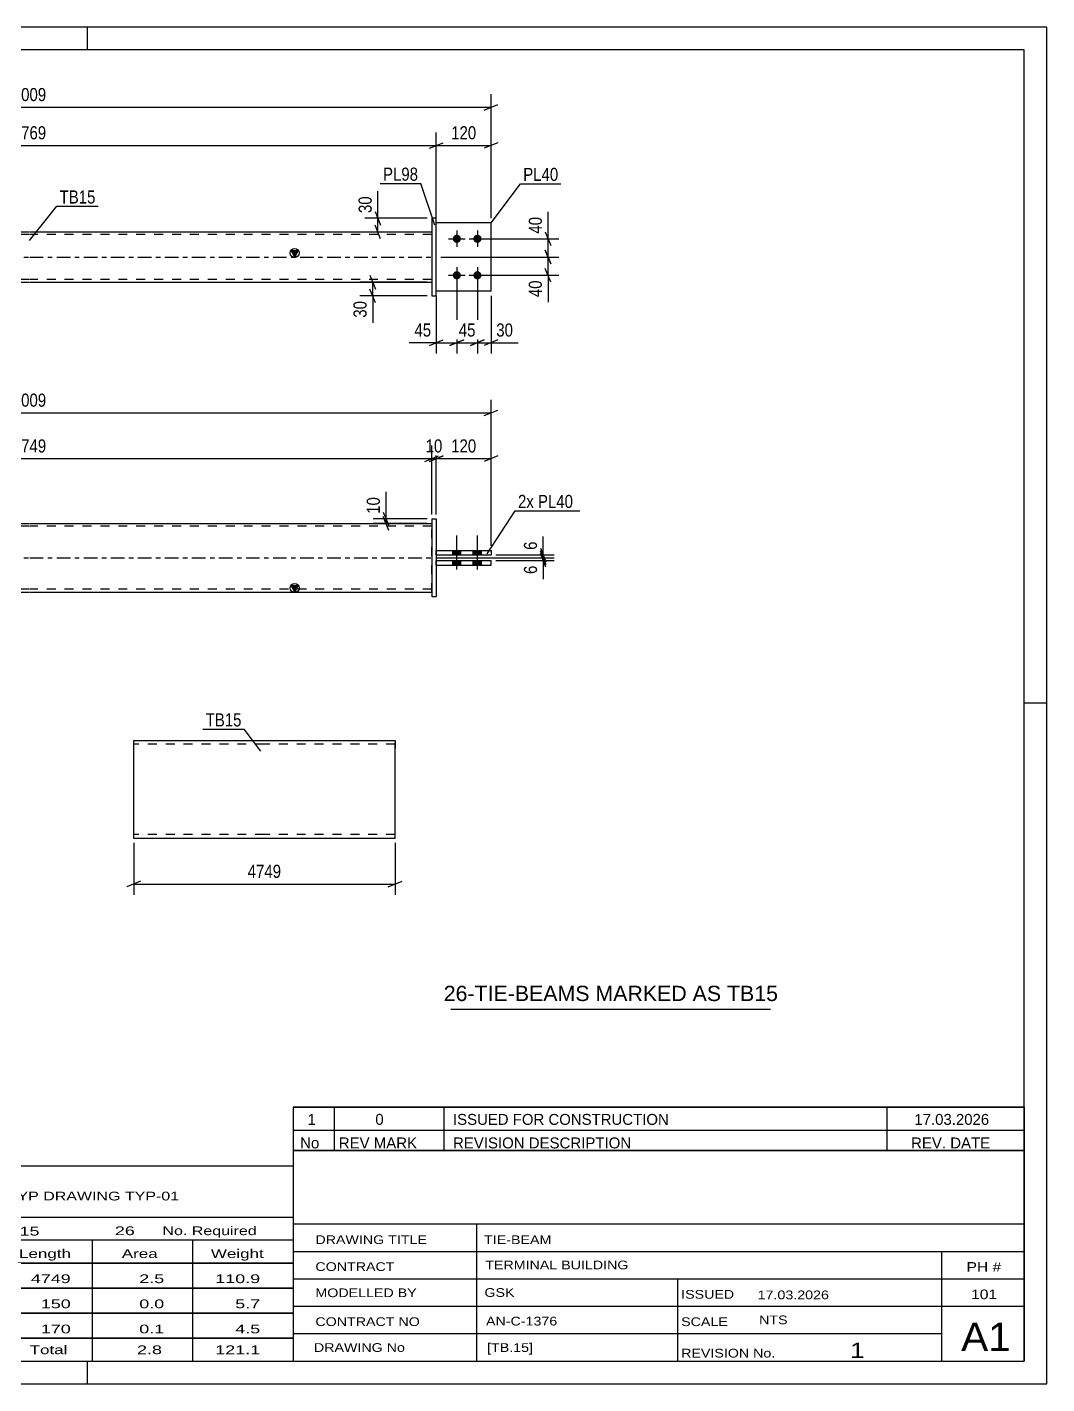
# Model space of a CAD drawing. Header units: millimetres. Extents: x 0 to 420, y 0 to 297.
# Drawn here: x 196.8 to 420, y 0 to 297 of the extents above; entities that cross this region are included whole.
import ezdxf

# ---------------------------------------------------------------- set-up
doc = ezdxf.new("R2010")
doc.units = ezdxf.units.MM
doc.linetypes.add('DXK_LINE_DOT2', pattern=[3.9198, 1.9599, -1.9599])
doc.linetypes.add('DXK_LINE_DOT3', pattern=[5.9187, 2.979, -0.9799, 0.9799, -0.9799])
doc.styles.add('Arial', font='ARIAL.TTF', dxfattribs={"height": 0.2})
doc.styles.add('Arial Narrow', font='ARIALN.TTF', dxfattribs={"height": 0.2})

# ---------------------------------------------------------------- blocks, each defined once
blk = doc.blocks.new('Unknown-585763251-1163')
at = {"color": 5, "linetype": 'Continuous'}
for p, q in [((420, 297), (0, 297)), ((210, 292), (210, 297)), ((420, 0), (420, 297)), ((415, 292), (5, 292)), ((415, 5), (415, 292)), ((420, 149), (415, 149)), ((5, 5), (415, 5)), ((210, 0), (210, 5)), ((0, 0), (420, 0))]:
    blk.add_line(p, q, dxfattribs=at)
blk = doc.blocks.new('Part-585763251-1456 - 1400')
at = {"color": 2, "linetype": 'Continuous'}
for p, q in [((286.34, 182.45), (298.34, 182.45)), ((286.34, 181.45), (298.34, 181.45)), ((298.34, 182.45), (298.34, 181.45))]:
    blk.add_line(p, q, dxfattribs=at)
at = {"color": 7, "linetype": 'DXK_LINE_DOT2'}
blk.add_line((286.34, 181.45), (286.34, 182.45), dxfattribs=at)
blk = doc.blocks.new('Bolt-585763251-1414 - 1400')
at = {"linetype": 'Continuous'}
for points in [[(291.74, 182.45), (289.94, 182.45), (289.94, 181.45), (291.74, 181.45)], [(291.74, 182.45), (289.94, 182.45), (289.94, 181.45), (291.74, 181.45)], [(296.24, 182.45), (294.44, 182.45), (294.44, 181.45), (296.24, 181.45)], [(296.24, 182.45), (294.44, 182.45), (294.44, 181.45), (296.24, 181.45)], [(291.74, 180.25), (289.94, 180.25), (289.94, 179.25), (291.74, 179.25)], [(291.74, 180.25), (289.94, 180.25), (289.94, 179.25), (291.74, 179.25)], [(296.24, 180.25), (294.44, 180.25), (294.44, 179.25), (296.24, 179.25)], [(296.24, 180.25), (294.44, 180.25), (294.44, 179.25), (296.24, 179.25)]]:
    blk.add_hatch(color=1, dxfattribs=at).paths.add_polyline_path(points)
at = {"color": 1, "linetype": 'Continuous'}
for p, q in [((290.84, 178.25), (290.84, 185.75)), ((290.84, 178.25), (290.84, 185.75)), ((295.34, 178.25), (295.34, 185.75)), ((295.34, 178.25), (295.34, 185.75)), ((289.94, 181.45), (289.94, 182.45)), ((289.94, 181.45), (289.94, 182.45)), ((291.74, 181.45), (291.74, 182.45)), ((291.74, 181.45), (291.74, 182.45)), ((294.44, 181.45), (294.44, 182.45)), ((294.44, 181.45), (294.44, 182.45)), ((296.24, 181.45), (296.24, 182.45)), ((296.24, 181.45), (296.24, 182.45)), ((289.94, 179.25), (289.94, 180.25)), ((289.94, 179.25), (289.94, 180.25)), ((291.74, 179.25), (291.74, 180.25)), ((291.74, 179.25), (291.74, 180.25)), ((294.44, 179.25), (294.44, 180.25)), ((294.44, 179.25), (294.44, 180.25)), ((296.24, 179.25), (296.24, 180.25)), ((296.24, 179.25), (296.24, 180.25))]:
    blk.add_line(p, q, dxfattribs=at)
blk = doc.blocks.new('Part-585763251-1451 - 1400')
at = {"color": 2, "linetype": 'Continuous'}
for p, q in [((285.34, 189.34), (285.34, 172.34)), ((285.34, 189.34), (286.34, 189.34)), ((286.34, 189.34), (286.34, 172.34)), ((285.34, 172.34), (286.34, 172.34))]:
    blk.add_line(p, q, dxfattribs=at)
blk = doc.blocks.new('Part-585763251-1461 - 1400')
at = {"color": 2, "linetype": 'Continuous'}
for p, q in [((286.34, 180.25), (298.34, 180.25)), ((286.34, 179.25), (298.34, 179.25)), ((298.34, 179.25), (298.34, 180.25))]:
    blk.add_line(p, q, dxfattribs=at)
at = {"color": 7, "linetype": 'DXK_LINE_DOT2'}
blk.add_line((286.34, 179.25), (286.34, 180.25), dxfattribs=at)
blk = doc.blocks.new('Part-585763251-1476 - 1400')
at = {"linetype": 'Continuous'}
blk.add_hatch(color=2, dxfattribs=at).paths.add_polyline_path([(255.34, 173.34), (254.54, 174.74), (256.14, 174.74)])
at = {"color": 2, "linetype": 'Continuous'}
for p, q in [((109.24, 188.34), (197.24, 188.34)), ((197.34, 188.34), (285.34, 188.34)), ((109.24, 173.34), (197.24, 173.34)), ((197.34, 173.34), (285.34, 173.34)), ((255.34, 173.34), (254.54, 174.74)), ((254.54, 174.74), (256.14, 174.74)), ((256.14, 174.74), (255.34, 173.34))]:
    blk.add_line(p, q, dxfattribs=at)
at = {"color": 7, "linetype": 'DXK_LINE_DOT2'}
for p, q in [((109.24, 173.34), (109.24, 188.34)), ((197.24, 187.74), (109.24, 187.74)), ((285.34, 187.74), (197.34, 187.74)), ((285.34, 173.34), (285.34, 188.34)), ((197.24, 173.94), (109.24, 173.94)), ((285.34, 173.94), (197.34, 173.94))]:
    blk.add_line(p, q, dxfattribs=at)
at = {"color": 7, "linetype": 'DXK_LINE_DOT3'}
for p, q in [((109.24, 180.84), (197.24, 180.84)), ((197.34, 180.84), (285.34, 180.84))]:
    blk.add_line(p, q, dxfattribs=at)
at = {"color": 2, "linetype": 'Continuous'}
blk.add_circle((255.34, 174.24), 1, dxfattribs=at)
blk = doc.blocks.new('Bolt-585763251-1698 - 1692')
at = {"linetype": 'Continuous'}
for points in [[(290.84, 251.57, -1), (290.84, 249.77, -1)], [(295.34, 251.57, -1), (295.34, 249.77, -1)], [(290.84, 243.57, -1), (290.84, 241.77, -1)], [(295.34, 243.57, -1), (295.34, 241.77, -1)]]:
    blk.add_hatch(color=1, dxfattribs=at).paths.add_polyline_path(points)
at = {"color": 1, "linetype": 'Continuous'}
for p, q in [((290.84, 252.47), (290.84, 248.87)), ((295.34, 252.47), (295.34, 248.87)), ((289.04, 250.67), (292.64, 250.67)), ((293.54, 250.67), (297.14, 250.67)), ((290.84, 244.47), (290.84, 240.87)), ((295.34, 244.47), (295.34, 240.87)), ((289.04, 242.67), (292.64, 242.67)), ((293.54, 242.67), (297.14, 242.67))]:
    blk.add_line(p, q, dxfattribs=at)
blk = doc.blocks.new('Part-585763251-1759 - 1692')
at = {"linetype": 'Continuous'}
blk.add_hatch(color=2, dxfattribs=at).paths.add_polyline_path([(255.34, 246.67), (254.54, 248.07), (256.14, 248.07)])
at = {"color": 2, "linetype": 'Continuous'}
for p, q in [((109.24, 252.17), (197.24, 252.17)), ((197.34, 252.17), (285.34, 252.17)), ((255.34, 246.67), (254.54, 248.07)), ((254.54, 248.07), (256.14, 248.07)), ((256.14, 248.07), (255.34, 246.67)), ((109.24, 241.17), (197.24, 241.17)), ((197.34, 241.17), (285.34, 241.17))]:
    blk.add_line(p, q, dxfattribs=at)
at = {"color": 7, "linetype": 'DXK_LINE_DOT2'}
for p, q in [((109.24, 252.17), (109.24, 241.17)), ((197.24, 251.57), (109.24, 251.57)), ((285.34, 251.57), (197.34, 251.57)), ((285.34, 252.17), (285.34, 241.17)), ((197.24, 241.77), (109.24, 241.77)), ((285.34, 241.77), (197.34, 241.77))]:
    blk.add_line(p, q, dxfattribs=at)
at = {"color": 7, "linetype": 'DXK_LINE_DOT3'}
for p, q in [((109.24, 246.67), (197.24, 246.67)), ((197.34, 246.67), (285.34, 246.67))]:
    blk.add_line(p, q, dxfattribs=at)
at = {"color": 2, "linetype": 'Continuous'}
blk.add_circle((255.34, 247.57), 1, dxfattribs=at)
blk = doc.blocks.new('Part-585763251-1724 - 1692')
at = {"color": 2, "linetype": 'Continuous'}
for p, q in [((286.34, 255.17), (285.34, 255.17)), ((285.34, 255.17), (285.34, 238.17)), ((286.34, 238.17), (286.34, 255.17)), ((285.34, 238.17), (286.34, 238.17))]:
    blk.add_line(p, q, dxfattribs=at)
blk = doc.blocks.new('Part-585763251-1749 - 1692')
at = {"color": 2, "linetype": 'Continuous'}
for p, q in [((298.34, 254.17), (286.34, 254.17)), ((298.34, 239.17), (298.34, 254.17)), ((298.34, 239.17), (286.34, 239.17))]:
    blk.add_line(p, q, dxfattribs=at)
at = {"color": 7, "linetype": 'DXK_LINE_DOT2'}
blk.add_line((286.34, 239.17), (286.34, 254.17), dxfattribs=at)
blk = doc.blocks.new('Part-585763251-1754 - 1692')
at = {"color": 7, "linetype": 'DXK_LINE_DOT2'}
for p, q in [((298.34, 254.17), (286.34, 254.17)), ((286.34, 239.17), (286.34, 254.17)), ((298.34, 239.17), (298.34, 254.17)), ((298.34, 239.17), (286.34, 239.17))]:
    blk.add_line(p, q, dxfattribs=at)
blk = doc.blocks.new('Part-585763251-2330 - 2324')
at = {"color": 2, "linetype": 'Continuous'}
for p, q in [((220.1, 119.56), (220.1, 140.85)), ((220.1, 140.85), (248.67, 140.85)), ((248.77, 140.85), (277.34, 140.85)), ((277.34, 140.85), (277.34, 140.72)), ((277.34, 140.72), (277.34, 139.14)), ((277.34, 119.42), (277.34, 139.14)), ((220.1, 119.42), (220.1, 119.56)), ((248.67, 119.42), (220.1, 119.42)), ((277.34, 119.42), (248.77, 119.42))]:
    blk.add_line(p, q, dxfattribs=at)
at = {"color": 7, "linetype": 'DXK_LINE_DOT2'}
for p, q in [((248.67, 140), (220.1, 140)), ((277.34, 140), (248.77, 140)), ((277.34, 139.14), (277.34, 140.35)), ((220.1, 120.28), (220.1, 120.35)), ((248.67, 120.28), (220.1, 120.28)), ((220.1, 119.42), (220.1, 119.42)), ((277.34, 120.28), (248.77, 120.28)), ((277.34, 120.28), (277.34, 120.35))]:
    blk.add_line(p, q, dxfattribs=at)
blk = doc.blocks.new('StraightDimension-585763251-1549 - 1400')
at = {"color": 7, "linetype": 'Continuous'}
for p, q in [((96.24, 183.45), (96.24, 215.41)), ((298.34, 183.45), (298.34, 215.41)), ((97.74, 213.16), (94.74, 211.96)), ((96.24, 212.56), (298.34, 212.56)), ((296.84, 211.96), (299.84, 213.16))]:
    blk.add_line(p, q, dxfattribs=at)
at = {"color": 0}
blk.add_wipeout([(201.55, 213.31), (201.55, 217.51), (193.04, 217.51), (193.04, 213.31)], dxfattribs=at)
at = {"color": 3, "style": 'Arial Narrow'}
blk.add_text('5009', height=2.863, dxfattribs=at).set_placement((193.64, 213.91))
blk = doc.blocks.new('StraightDimension-585763251-1532 - 1400')
at = {"color": 7, "linetype": 'Continuous'}
for p, q in [((299.34, 181.45), (312.14, 181.45)), ((309.14, 182.95), (310.34, 179.95)), ((310.34, 179.34), (309.14, 182.34)), ((309.74, 180.84), (309.74, 181.45)), ((286.34, 180.84), (312.14, 180.84))]:
    blk.add_line(p, q, dxfattribs=at)
at = {"color": 0}
blk.add_wipeout([(308.99, 185), (304.79, 185), (304.79, 181.97), (308.99, 181.97)], dxfattribs=at)
at = {"color": 7, "linetype": 'Continuous'}
blk.add_line((309.74, 181.45), (309.74, 185.52), dxfattribs=at)
blk.add_line((309.74, 181.45), (309.74, 185.52), dxfattribs=at)
at = {"color": 3, "style": 'Arial Narrow'}
blk.add_text('6', height=2.86, rotation=90.0002, dxfattribs=at).set_placement((308.39, 182.57))
blk = doc.blocks.new('StraightDimension-585763251-1503 - 1400')
at = {"color": 7, "linetype": 'Continuous'}
for p, q in [((274.74, 190.84), (275.94, 187.84)), ((284.34, 189.34), (272.49, 189.34)), ((284.34, 188.34), (272.49, 188.34)), ((275.94, 186.84), (274.74, 189.84)), ((275.34, 188.34), (275.34, 189.34))]:
    blk.add_line(p, q, dxfattribs=at)
at = {"color": 0}
blk.add_wipeout([(274.59, 194.72), (270.39, 194.72), (270.39, 189.86), (274.59, 189.86)], dxfattribs=at)
at = {"color": 7, "linetype": 'Continuous'}
blk.add_line((275.34, 189.34), (275.34, 195.24), dxfattribs=at)
blk.add_line((275.34, 189.34), (275.34, 195.24), dxfattribs=at)
at = {"color": 3, "style": 'Arial Narrow'}
blk.add_text('10', height=2.863, rotation=90.0002, dxfattribs=at).set_placement((273.99, 190.46))
blk = doc.blocks.new('StraightDimension-585763251-1513 - 1400')
at = {"color": 7, "linetype": 'Continuous'}
for p, q in [((309.14, 182.34), (310.34, 179.34)), ((310.34, 178.75), (309.14, 181.75)), ((286.34, 180.84), (312.14, 180.84)), ((299.34, 180.25), (312.14, 180.25)), ((309.74, 180.25), (309.74, 180.84))]:
    blk.add_line(p, q, dxfattribs=at)
at = {"color": 0}
blk.add_wipeout([(308.99, 179.72), (304.79, 179.72), (304.79, 176.69), (308.99, 176.69)], dxfattribs=at)
at = {"color": 7, "linetype": 'Continuous'}
blk.add_line((309.74, 180.25), (309.74, 176.17), dxfattribs=at)
blk.add_line((309.74, 180.25), (309.74, 176.17), dxfattribs=at)
at = {"color": 3, "style": 'Arial Narrow'}
blk.add_text('6', height=2.86, rotation=90.0002, dxfattribs=at).set_placement((308.39, 177.29))
blk = doc.blocks.new('StraightDimension-585763251-2882 - 1400')
at = {"color": 7, "linetype": 'Continuous'}
for p, q in [((286.34, 190.34), (286.34, 205.39)), ((298.34, 183.45), (298.34, 205.39)), ((284.84, 201.94), (287.84, 203.14)), ((286.34, 202.54), (298.34, 202.54)), ((299.84, 203.14), (296.84, 201.94))]:
    blk.add_line(p, q, dxfattribs=at)
at = {"color": 0}
blk.add_wipeout([(295.68, 203.29), (295.68, 207.49), (289, 207.49), (289, 203.29)], dxfattribs=at)
at = {"color": 3, "style": 'Arial Narrow'}
blk.add_text('120', height=2.863, dxfattribs=at).set_placement((289.6, 203.89))
blk = doc.blocks.new('StraightDimension-585763251-2883 - 1400')
at = {"color": 7, "linetype": 'Continuous'}
for p, q in [((285.34, 190.34), (285.34, 205.39)), ((286.34, 190.34), (286.34, 205.39)), ((283.84, 201.94), (286.84, 203.14)), ((287.84, 203.14), (284.84, 201.94)), ((285.34, 202.54), (286.34, 202.54))]:
    blk.add_line(p, q, dxfattribs=at)
at = {"color": 0}
blk.add_wipeout([(288.27, 203.29), (288.27, 207.49), (283.41, 207.49), (283.41, 203.29)], dxfattribs=at)
at = {"color": 3, "style": 'Arial Narrow'}
blk.add_text('10', height=2.863, dxfattribs=at).set_placement((284.01, 203.89))
blk = doc.blocks.new('StraightDimension-585763251-2884 - 1400')
at = {"color": 7, "linetype": 'Continuous'}
for p, q in [((109.24, 190.34), (109.24, 205.39)), ((285.34, 190.34), (285.34, 205.39)), ((110.74, 203.14), (107.74, 201.94)), ((109.24, 202.54), (285.34, 202.54)), ((283.84, 201.94), (286.84, 203.14))]:
    blk.add_line(p, q, dxfattribs=at)
at = {"color": 0}
blk.add_wipeout([(201.55, 203.29), (201.55, 207.49), (193.04, 207.49), (193.04, 203.29)], dxfattribs=at)
at = {"color": 3, "style": 'Arial Narrow'}
blk.add_text('4749', height=2.863, dxfattribs=at).set_placement((193.64, 203.89))
blk = doc.blocks.new('StraightDimension-585763251-1977 - 1692')
at = {"color": 7, "linetype": 'Continuous'}
for p, q in [((296.34, 250.67), (313.2, 250.67)), ((310.2, 252.17), (311.4, 249.17)), ((310.8, 246.67), (310.8, 250.67)), ((287.34, 246.67), (313.2, 246.67)), ((311.4, 245.17), (310.2, 248.17))]:
    blk.add_line(p, q, dxfattribs=at)
at = {"color": 0}
blk.add_wipeout([(310.05, 256.05), (305.85, 256.05), (305.85, 251.2), (310.05, 251.2)], dxfattribs=at)
at = {"color": 7, "linetype": 'Continuous'}
blk.add_line((310.8, 250.67), (310.8, 256.58), dxfattribs=at)
blk.add_line((310.8, 250.67), (310.8, 256.58), dxfattribs=at)
at = {"color": 3, "style": 'Arial Narrow'}
blk.add_text('40', height=2.863, rotation=90.0002, dxfattribs=at).set_placement((309.45, 251.8))
blk = doc.blocks.new('StraightDimension-585763251-1996 - 1692')
at = {"color": 7, "linetype": 'Continuous'}
for p, q in [((290.84, 241.67), (290.84, 225.52)), ((286.34, 238.17), (286.34, 225.52)), ((284.84, 227.32), (287.84, 228.52)), ((286.34, 227.92), (290.84, 227.92)), ((292.34, 228.52), (289.34, 227.32))]:
    blk.add_line(p, q, dxfattribs=at)
at = {"color": 0}
blk.add_wipeout([(285.82, 228.67), (285.82, 232.87), (280.96, 232.87), (280.96, 228.67)], dxfattribs=at)
at = {"color": 7, "linetype": 'Continuous'}
blk.add_line((286.34, 227.92), (280.44, 227.92), dxfattribs=at)
blk.add_line((286.34, 227.92), (280.44, 227.92), dxfattribs=at)
at = {"color": 3, "style": 'Arial Narrow'}
blk.add_text('45', height=2.863, dxfattribs=at).set_placement((281.56, 229.27))
blk = doc.blocks.new('StraightDimension-585763251-1804 - 1692')
at = {"color": 7, "linetype": 'Continuous'}
for p, q in [((108.24, 255.17), (108.24, 273.94)), ((286.34, 255.17), (286.34, 273.94)), ((109.74, 271.69), (106.74, 270.49)), ((108.24, 271.09), (286.34, 271.09)), ((284.84, 270.49), (287.84, 271.69))]:
    blk.add_line(p, q, dxfattribs=at)
at = {"color": 0}
blk.add_wipeout([(201.55, 271.84), (201.55, 276.04), (193.04, 276.04), (193.04, 271.84)], dxfattribs=at)
at = {"color": 3, "style": 'Arial Narrow'}
blk.add_text('4769', height=2.863, dxfattribs=at).set_placement((193.64, 272.44))
blk = doc.blocks.new('StraightDimension-585763251-1829 - 1692')
at = {"color": 7, "linetype": 'Continuous'}
for p, q in [((286.34, 255.17), (286.34, 273.94)), ((298.34, 255.17), (298.34, 273.94)), ((284.84, 270.49), (287.84, 271.69)), ((286.34, 271.09), (298.34, 271.09)), ((299.84, 271.69), (296.84, 270.49))]:
    blk.add_line(p, q, dxfattribs=at)
at = {"color": 0}
blk.add_wipeout([(295.68, 271.84), (295.68, 276.04), (289, 276.04), (289, 271.84)], dxfattribs=at)
at = {"color": 3, "style": 'Arial Narrow'}
blk.add_text('120', height=2.863, dxfattribs=at).set_placement((289.6, 272.44))
blk = doc.blocks.new('StraightDimension-585763251-1852 - 1692')
at = {"color": 7, "linetype": 'Continuous'}
for p, q in [((96.24, 255.17), (96.24, 282.31)), ((298.34, 255.17), (298.34, 282.31)), ((97.74, 280.06), (94.74, 278.86)), ((96.24, 279.46), (298.34, 279.46)), ((296.84, 278.86), (299.84, 280.06))]:
    blk.add_line(p, q, dxfattribs=at)
at = {"color": 0}
blk.add_wipeout([(201.55, 280.21), (201.55, 284.41), (193.04, 284.41), (193.04, 280.21)], dxfattribs=at)
at = {"color": 3, "style": 'Arial Narrow'}
blk.add_text('5009', height=2.863, dxfattribs=at).set_placement((193.64, 280.81))
blk = doc.blocks.new('StraightDimension-585763251-1956 - 1692')
at = {"color": 7, "linetype": 'Continuous'}
for p, q in [((284.34, 241.17), (269.58, 241.17)), ((271.83, 242.67), (273.03, 239.67)), ((272.43, 238.17), (272.43, 241.17)), ((284.34, 238.17), (269.58, 238.17)), ((273.03, 236.67), (271.83, 239.67))]:
    blk.add_line(p, q, dxfattribs=at)
at = {"color": 0}
blk.add_wipeout([(271.68, 237.65), (267.48, 237.65), (267.48, 232.79), (271.68, 232.79)], dxfattribs=at)
at = {"color": 7, "linetype": 'Continuous'}
blk.add_line((272.43, 238.17), (272.43, 232.27), dxfattribs=at)
blk.add_line((272.43, 238.17), (272.43, 232.27), dxfattribs=at)
at = {"color": 3, "style": 'Arial Narrow'}
blk.add_text('30', height=2.863, rotation=90.0002, dxfattribs=at).set_placement((271.08, 233.39))
blk = doc.blocks.new('StraightDimension-585763251-1963 - 1692')
at = {"color": 7, "linetype": 'Continuous'}
for p, q in [((272.95, 256.67), (274.15, 253.67)), ((284.34, 255.17), (270.7, 255.17)), ((274.15, 250.67), (272.95, 253.67)), ((273.55, 252.17), (273.55, 255.17)), ((198.28, 252.17), (275.95, 252.17))]:
    blk.add_line(p, q, dxfattribs=at)
at = {"color": 0}
blk.add_wipeout([(272.8, 260.55), (268.6, 260.55), (268.6, 255.7), (272.8, 255.7)], dxfattribs=at)
at = {"color": 7, "linetype": 'Continuous'}
blk.add_line((273.55, 255.17), (273.55, 261.08), dxfattribs=at)
blk.add_line((273.55, 255.17), (273.55, 261.08), dxfattribs=at)
at = {"color": 3, "style": 'Arial Narrow'}
blk.add_text('30', height=2.863, rotation=90.0002, dxfattribs=at).set_placement((272.2, 256.3))
blk = doc.blocks.new('StraightDimension-585763251-2034 - 1692')
at = {"color": 7, "linetype": 'Continuous'}
for p, q in [((295.34, 241.67), (295.34, 225.52)), ((298.34, 238.17), (298.34, 225.52)), ((293.84, 227.32), (296.84, 228.52)), ((295.34, 227.92), (298.34, 227.92)), ((299.84, 228.52), (296.84, 227.32))]:
    blk.add_line(p, q, dxfattribs=at)
at = {"color": 0}
blk.add_wipeout([(303.72, 228.67), (303.72, 232.87), (298.87, 232.87), (298.87, 228.67)], dxfattribs=at)
at = {"color": 7, "linetype": 'Continuous'}
blk.add_line((298.34, 227.92), (304.25, 227.92), dxfattribs=at)
blk.add_line((298.34, 227.92), (304.25, 227.92), dxfattribs=at)
at = {"color": 3, "style": 'Arial Narrow'}
blk.add_text('30', height=2.863, dxfattribs=at).set_placement((299.47, 229.27))
blk = doc.blocks.new('StraightDimension-585763251-1986 - 1692')
at = {"color": 7, "linetype": 'Continuous'}
for p, q in [((287.34, 246.67), (313.2, 246.67)), ((310.2, 248.17), (311.4, 245.17)), ((310.8, 242.67), (310.8, 246.67)), ((311.4, 241.17), (310.2, 244.17)), ((296.34, 242.67), (313.2, 242.67))]:
    blk.add_line(p, q, dxfattribs=at)
at = {"color": 0}
blk.add_wipeout([(310.05, 242.15), (305.85, 242.15), (305.85, 237.29), (310.05, 237.29)], dxfattribs=at)
at = {"color": 7, "linetype": 'Continuous'}
blk.add_line((310.8, 242.67), (310.8, 236.77), dxfattribs=at)
blk.add_line((310.8, 242.67), (310.8, 236.77), dxfattribs=at)
at = {"color": 3, "style": 'Arial Narrow'}
blk.add_text('40', height=2.863, rotation=90.0002, dxfattribs=at).set_placement((309.45, 237.89))
blk = doc.blocks.new('StraightDimension-585763251-2018 - 1692')
at = {"color": 7, "linetype": 'Continuous'}
for p, q in [((290.84, 241.67), (290.84, 225.52)), ((295.34, 241.67), (295.34, 225.52)), ((289.34, 227.32), (292.34, 228.52)), ((290.84, 227.92), (295.34, 227.92)), ((296.84, 228.52), (293.84, 227.32))]:
    blk.add_line(p, q, dxfattribs=at)
at = {"color": 0}
blk.add_wipeout([(295.52, 228.67), (295.52, 232.87), (290.66, 232.87), (290.66, 228.67)], dxfattribs=at)
at = {"color": 3, "style": 'Arial Narrow'}
blk.add_text('45', height=2.863, dxfattribs=at).set_placement((291.26, 229.27))
blk = doc.blocks.new('StraightDimension-585763251-2335 - 2324')
at = {"color": 7, "linetype": 'Continuous'}
for p, q in [((220.1, 118.42), (220.1, 107.02)), ((277.34, 118.42), (277.34, 107.02)), ((221.6, 110.02), (218.6, 108.82)), ((275.84, 108.82), (278.84, 110.02)), ((220.1, 109.42), (277.34, 109.42))]:
    blk.add_line(p, q, dxfattribs=at)
at = {"color": 0}
blk.add_wipeout([(252.98, 110.17), (252.98, 114.37), (244.46, 114.37), (244.46, 110.17)], dxfattribs=at)
at = {"color": 3, "style": 'Arial Narrow'}
blk.add_text('4749', height=2.863, dxfattribs=at).set_placement((245.06, 110.77))
blk = doc.blocks.new('Unknown-585763251-3123')
at = {"color": 7, "linetype": 'Continuous'}
for p, q in [((255, 60.55), (415, 60.55)), ((415, 60.55), (255, 60.55)), ((255, 60.55), (255, 55.55)), ((264, 60.55), (264, 55.55)), ((288, 60.55), (288, 55.55)), ((385, 60.55), (385, 55.55)), ((415, 60.55), (415, 55.55)), ((255, 55.55), (415, 55.55)), ((255, 55.55), (255, 51.05)), ((255, 55.55), (415, 55.55)), ((264, 55.55), (264, 51.05)), ((288, 55.55), (288, 51.05)), ((385, 55.55), (385, 51.05)), ((415, 55.55), (415, 51.05)), ((415, 51.05), (255, 51.05))]:
    blk.add_line(p, q, dxfattribs=at)
at = {"color": 7, "linetype": 'Continuous', "style": 'Arial Narrow'}
for s, height, width, p in [('1', 2.39, 1.196471, (258.16, 56.7)), ('0', 2.39, 1.196471, (273, 56.7)), ('ISSUED FOR CONSTRUCTION', 2.3861, 1.196471, (290, 56.7)), ('17.03.2026', 2.386, 1.196471, (391, 56.7)), ('No', 2.386, 1.2, (256.54, 51.55)), ('REV MARK', 2.386, 1.2, (265, 51.55)), ('REVISION DESCRIPTION', 2.3861, 1.2, (290, 51.55)), ('REV. DATE', 2.386, 1.2, (390.28, 51.55))]:
    blk.add_text(s, height=height, dxfattribs=dict(at, width=width)).set_placement(p)
blk = doc.blocks.new('Unknown-585763251-3122')
at = {"color": 7, "linetype": 'Continuous'}
for p, q in [((255, 51.05), (255, 5)), ((255, 51.05), (415, 51.05)), ((415, 51), (415, 5)), ((255, 35), (415, 35)), ((295.14, 35), (295.14, 5)), ((255, 29), (415, 29)), ((397, 5.05), (397, 29.05)), ((255, 23), (415, 23)), ((339.14, 23), (339.14, 5)), ((255, 17), (415, 17)), ((255, 11), (397, 11)), ((255, 5), (415, 5))]:
    blk.add_line(p, q, dxfattribs=at)
at = {"color": 7, "style": 'Arial Narrow'}
for s, height, width, p in [('DRAWING TITLE', 1.9089, 1.425378, (259.88, 30.61)), ('TIE-BEAM', 1.909, 1.425378, (296.81, 30.59)), ('TERMINAL BUILDING', 1.9089, 1.425378, (297.06, 25.07)), ('CONTRACT', 1.909, 1.425378, (259.88, 24.71)), ('MODELLED BY', 1.9089, 1.425378, (259.88, 18.98)), ('GSK', 1.909, 1.425378, (296.88, 19.04)), ('ISSUED', 1.909, 1.425378, (339.94, 18.64)), ('17.03.2026', 1.909, 1.425378, (356.69, 18.52)), ('CONTRACT NO', 1.9089, 1.425378, (259.88, 12.66)), ('AN-C-1376', 1.909, 1.425378, (297.23, 12.78)), ('SCALE', 1.909, 1.425378, (339.94, 12.65)), ('A1', 6.204, 1.25, (401.24, 7.2)), ('DRAWING No', 1.909, 1.425378, (259.56, 7)), ('[TB.15]', 1.909, 1.425378, (297.46, 6.99)), ('1', 3.34, 1.5, (376.91, 5.68)), ('REVISION No.', 1.9089, 1.425378, (339.94, 5.77))]:
    blk.add_text(s, height=height, dxfattribs=dict(at, width=width)).set_placement(p)
at = {"color": 7, "linetype": 'Continuous', "style": 'Arial Narrow'}
for s, height, width, p in [('PH #', 2.1, 1.42538, (402.4, 24.55)), ('101', 2.1, 1.42538, (403.41, 18.55)), ('NTS', 1.909, 1.425378, (357, 13.05))]:
    blk.add_text(s, height=height, dxfattribs=dict(at, width=width)).set_placement(p)
blk = doc.blocks.new('Unknown-585763251-3124')
at = {"color": 7, "linetype": 'Continuous'}
for p, q in [((95, 47.75), (255, 47.75)), ((95, 36.5), (95, 47.75)), ((255, 47.75), (255, 36.5)), ((95, 36.5), (255, 36.5)), ((95, 36.5), (95, 31.5)), ((255, 36.5), (255, 31.5)), ((95, 31.5), (255, 31.5)), ((95, 31.5), (95, 26.5)), ((119, 31.5), (119, 26.5)), ((154.5, 31.5), (154.5, 26.5)), ((180.5, 31.5), (180.5, 26.5)), ((193.5, 31.5), (193.5, 26.5)), ((211, 31.5), (211, 26.5)), ((233, 31.5), (233, 26.5)), ((255, 31.5), (255, 26.5)), ((95, 26.5), (255, 26.5)), ((95, 26.45), (95, 21.05)), ((95, 26.45), (255, 26.45)), ((119, 26.5), (119, 21)), ((154.5, 26.5), (154.5, 21)), ((180.5, 26.5), (180.5, 21)), ((193.5, 26.5), (193.5, 21)), ((211, 26.5), (211, 21)), ((233, 26.5), (233, 21)), ((255, 26.45), (255, 21.05)), ((95, 21.05), (255, 21.05)), ((95, 20.95), (95, 15.55)), ((95, 20.95), (255, 20.95)), ((119, 21), (119, 15.5)), ((154.5, 21), (154.5, 15.5)), ((180.5, 21), (180.5, 15.5)), ((193.5, 21), (193.5, 15.5)), ((211, 21), (211, 15.5)), ((233, 21), (233, 15.5)), ((255, 20.95), (255, 15.55)), ((95, 15.55), (255, 15.55)), ((95, 15.45), (95, 10.05)), ((95, 15.45), (255, 15.45)), ((119, 15.5), (119, 10)), ((154.5, 15.5), (154.5, 10)), ((180.5, 15.5), (180.5, 10)), ((193.5, 15.5), (193.5, 10)), ((211, 15.5), (211, 10)), ((233, 15.5), (233, 10)), ((255, 15.45), (255, 10.05)), ((95, 10.05), (255, 10.05)), ((95, 10), (255, 10)), ((95, 10), (95, 5)), ((211, 10), (211, 5)), ((233, 10), (233, 5)), ((255, 10), (255, 5)), ((95, 5), (255, 5))]:
    blk.add_line(p, q, dxfattribs=at)
at = {"color": 7, "style": 'Arial Narrow'}
for s, height, width, p in [('GENERAL NOTES & WELD DETAILS :', 2.8633, 1.4, (96.15, 40.06)), ('REFER TYP DRAWING TYP-01', 1.9089, 1.6, (179.7, 40.16)), ("MATERIAL LIST FOR ASSEMBLY MK'D", 1.9089, 1.6, (96.15, 32.56)), ('TB15', 1.909, 1.794707, (190.1, 32.47)), ('26', 1.909, 1.794707, (215.99, 32.56)), ('No. Required', 1.9089, 1.6, (226.41, 32.56)), ('Mark', 1.909, 1.7, (96.34, 27.5)), ('Profile', 1.909, 1.7, (129.41, 27.5)), ('Material', 1.909, 1.7, (159.54, 27.56)), ('No.', 1.909, 1.7, (184.5, 27.56)), ('Length', 1.909, 1.7, (195, 27.56)), ('Area', 1.909, 1.7, (217.5, 27.56)), ('Weight', 1.909, 1.7, (237, 27.56))]:
    blk.add_text(s, height=height, dxfattribs=dict(at, width=width)).set_placement(p)
at = {"color": 7, "linetype": 'Continuous', "style": 'Arial Narrow'}
for s, height, width, p in [('TB15', 1.909, 1.794707, (96.5, 22.06)), ('RHS150*110*6', 1.9089, 1.794707, (121, 22.06)), ('E350', 1.909, 1.794707, (160.74, 22.06)), ('1', 1.91, 1.794707, (184.86, 22.06)), ('4749', 1.909, 1.794707, (197.58, 22.06)), ('2.5', 1.909, 1.794707, (221.32, 22.06)), ('110.9', 1.909, 1.794707, (237.96, 22.06)), ('PL40', 1.909, 1.794707, (96.5, 16.56)), ('PL10*120', 1.909, 1.794707, (121, 16.56)), ('E350', 1.909, 1.794707, (160.74, 16.56)), ('4', 1.91, 1.794707, (184.86, 16.56)), ('150', 1.909, 1.794707, (199.77, 16.56)), ('0.0', 1.909, 1.794707, (221.32, 16.56)), ('5.7', 1.909, 1.794707, (242.33, 16.56)), ('PL98', 1.909, 1.794707, (96.5, 11.06)), ('PL10*170', 1.909, 1.794707, (121, 11.06)), ('E350', 1.909, 1.794707, (160.74, 11.06)), ('2', 1.91, 1.794707, (184.86, 11.06)), ('170', 1.909, 1.794707, (199.77, 11.06)), ('0.1', 1.909, 1.794707, (221.32, 11.06)), ('4.5', 1.909, 1.794707, (242.33, 11.06)), ('Total', 1.909, 1.7, (197.33, 6.5)), ('2.8', 1.909, 1.794707, (220.83, 6.5)), ('121.1', 1.909, 1.794707, (237.96, 6.5))]:
    blk.add_text(s, height=height, dxfattribs=dict(at, width=width)).set_placement(p)
blk = doc.blocks.new('Unknown-585763251-3125')
at = {"color": 7, "linetype": 'Continuous'}
blk.add_line((289.5, 82.052), (359.5, 82.052), dxfattribs=at)
at = {"color": 7, "style": 'Arial'}
blk.add_text('26-TIE-BEAMS MARKED AS TB15', height=3.3427734, dxfattribs=at).set_placement((287.96875, 83.802))
blk = doc.blocks.new('MarkSet-585763251-1677 - 1400')
at = {"color": 0}
blk.add_wipeout([(307.7, 191.74), (307.7, 194.74), (304.23, 194.74), (304.23, 191.74)], dxfattribs=at)
blk.add_wipeout([(307.7, 191.74), (307.7, 194.74), (304.23, 194.74), (304.23, 191.74)], dxfattribs=at)
at = {"color": 30, "linetype": 'Continuous'}
blk.add_line((297.5, 181.72), (303.63, 191.14), dxfattribs=at)
at = {"color": 0}
blk.add_wipeout([(316.28, 191.74), (316.28, 194.74), (308.6, 194.74), (308.6, 191.74)], dxfattribs=at)
blk.add_wipeout([(316.28, 191.74), (316.28, 194.74), (308.6, 194.74), (308.6, 191.74)], dxfattribs=at)
at = {"color": 30, "linetype": 'Continuous'}
blk.add_line((303.63, 191.14), (317.78, 191.14), dxfattribs=at)
at = {"color": 3, "style": 'Arial Narrow'}
for s, p in [('2x', (304.23, 191.74)), ('PL40', (308.6, 191.74))]:
    blk.add_text(s, height=2.863, dxfattribs=at).set_placement(p)
blk = doc.blocks.new('Mark-585763251-1720 - 1692')
at = {"color": 0}
blk.add_wipeout([(282.35, 263.38), (282.35, 266.38), (274.68, 266.38), (274.68, 263.38)], dxfattribs=at)
blk.add_wipeout([(282.35, 263.38), (282.35, 266.38), (274.68, 266.38), (274.68, 263.38)], dxfattribs=at)
at = {"color": 30, "linetype": 'Continuous'}
for p in [(274.08, 262.78), (286.02, 253.67)]:
    blk.add_line(p, (282.95, 262.78), dxfattribs=at)
at = {"color": 3, "style": 'Arial Narrow'}
blk.add_text('PL98', height=2.863, dxfattribs=at).set_placement((274.68, 263.38))
blk = doc.blocks.new('Mark-585763251-1755 - 1692')
at = {"color": 0}
blk.add_wipeout([(211.73, 258.39), (211.73, 261.39), (203.88, 261.39), (203.88, 258.39)], dxfattribs=at)
blk.add_wipeout([(211.73, 258.39), (211.73, 261.39), (203.88, 261.39), (203.88, 258.39)], dxfattribs=at)
at = {"color": 30, "linetype": 'Continuous'}
for p, q in [((197.26, 250.26), (203.28, 257.79)), ((203.28, 257.79), (212.33, 257.79))]:
    blk.add_line(p, q, dxfattribs=at)
at = {"color": 3, "style": 'Arial Narrow'}
blk.add_text('TB15', height=2.863, dxfattribs=at).set_placement((203.88, 258.39))
blk = doc.blocks.new('MarkSet-585763251-2069 - 1692')
at = {"color": 0}
blk.add_wipeout([(313.04, 263.33), (313.04, 266.33), (305.37, 266.33), (305.37, 263.33)], dxfattribs=at)
blk.add_wipeout([(313.04, 263.33), (313.04, 266.33), (305.37, 266.33), (305.37, 263.33)], dxfattribs=at)
at = {"color": 30, "linetype": 'Continuous'}
for p, q in [((298.34, 254.17), (304.77, 262.73)), ((304.77, 262.73), (313.64, 262.73))]:
    blk.add_line(p, q, dxfattribs=at)
at = {"color": 3, "style": 'Arial Narrow'}
blk.add_text('PL40', height=2.863, dxfattribs=at).set_placement((305.37, 263.33))
blk = doc.blocks.new('Mark-585763251-2326 - 2324')
at = {"color": 0}
blk.add_wipeout([(243.7, 143.92), (243.7, 146.92), (235.85, 146.92), (235.85, 143.92)], dxfattribs=at)
blk.add_wipeout([(243.7, 143.92), (243.7, 146.92), (235.85, 146.92), (235.85, 143.92)], dxfattribs=at)
at = {"color": 30, "linetype": 'Continuous'}
for p in [(235.25, 143.32), (247.95, 138.5)]:
    blk.add_line(p, (244.3, 143.32), dxfattribs=at)
at = {"color": 3, "style": 'Arial Narrow'}
blk.add_text('TB15', height=2.863, dxfattribs=at).set_placement((235.85, 143.92))

msp = doc.modelspace()

# ---------------------------------------------------------------- block references
for name in ['Unknown-585763251-1163', 'Part-585763251-1724 - 1692', 'Part-585763251-1749 - 1692', 'Part-585763251-1754 - 1692', 'Bolt-585763251-1698 - 1692', 'Part-585763251-1759 - 1692', 'Part-585763251-1476 - 1400', 'Part-585763251-1451 - 1400', 'Bolt-585763251-1414 - 1400', 'Part-585763251-1456 - 1400', 'Part-585763251-1461 - 1400', 'Part-585763251-2330 - 2324', 'Unknown-585763251-3125', 'Unknown-585763251-3123', 'Unknown-585763251-3122', 'Unknown-585763251-3124']:
    msp.add_blockref(name, (0, 0))

# ---------------------------------------------------------------- next in the draw order: block references
for name in ['StraightDimension-585763251-1977 - 1692', 'StraightDimension-585763251-1996 - 1692', 'StraightDimension-585763251-2034 - 1692', 'StraightDimension-585763251-1549 - 1400', 'Mark-585763251-2326 - 2324', 'StraightDimension-585763251-2335 - 2324']:
    msp.add_blockref(name, (0, 0))

# ---------------------------------------------------------------- next in the draw order: block references
for name in ['StraightDimension-585763251-1804 - 1692', 'StraightDimension-585763251-1986 - 1692', 'StraightDimension-585763251-1956 - 1692', 'StraightDimension-585763251-1503 - 1400', 'StraightDimension-585763251-1532 - 1400']:
    msp.add_blockref(name, (0, 0))

# ---------------------------------------------------------------- next in the draw order: block references
for name in ['StraightDimension-585763251-1829 - 1692', 'StraightDimension-585763251-2018 - 1692', 'StraightDimension-585763251-1513 - 1400']:
    msp.add_blockref(name, (0, 0))

# ---------------------------------------------------------------- next in the draw order: block references
for name in ['StraightDimension-585763251-1852 - 1692', 'StraightDimension-585763251-2882 - 1400']:
    msp.add_blockref(name, (0, 0))

# ---------------------------------------------------------------- next in the draw order: block references
for name in ['MarkSet-585763251-2069 - 1692', 'StraightDimension-585763251-1963 - 1692', 'StraightDimension-585763251-2883 - 1400', 'MarkSet-585763251-1677 - 1400']:
    msp.add_blockref(name, (0, 0))

# ---------------------------------------------------------------- next in the draw order: block references
for name in ['Mark-585763251-1720 - 1692', 'Mark-585763251-1755 - 1692', 'StraightDimension-585763251-2884 - 1400']:
    msp.add_blockref(name, (0, 0))

doc.saveas('drawing.dxf')
